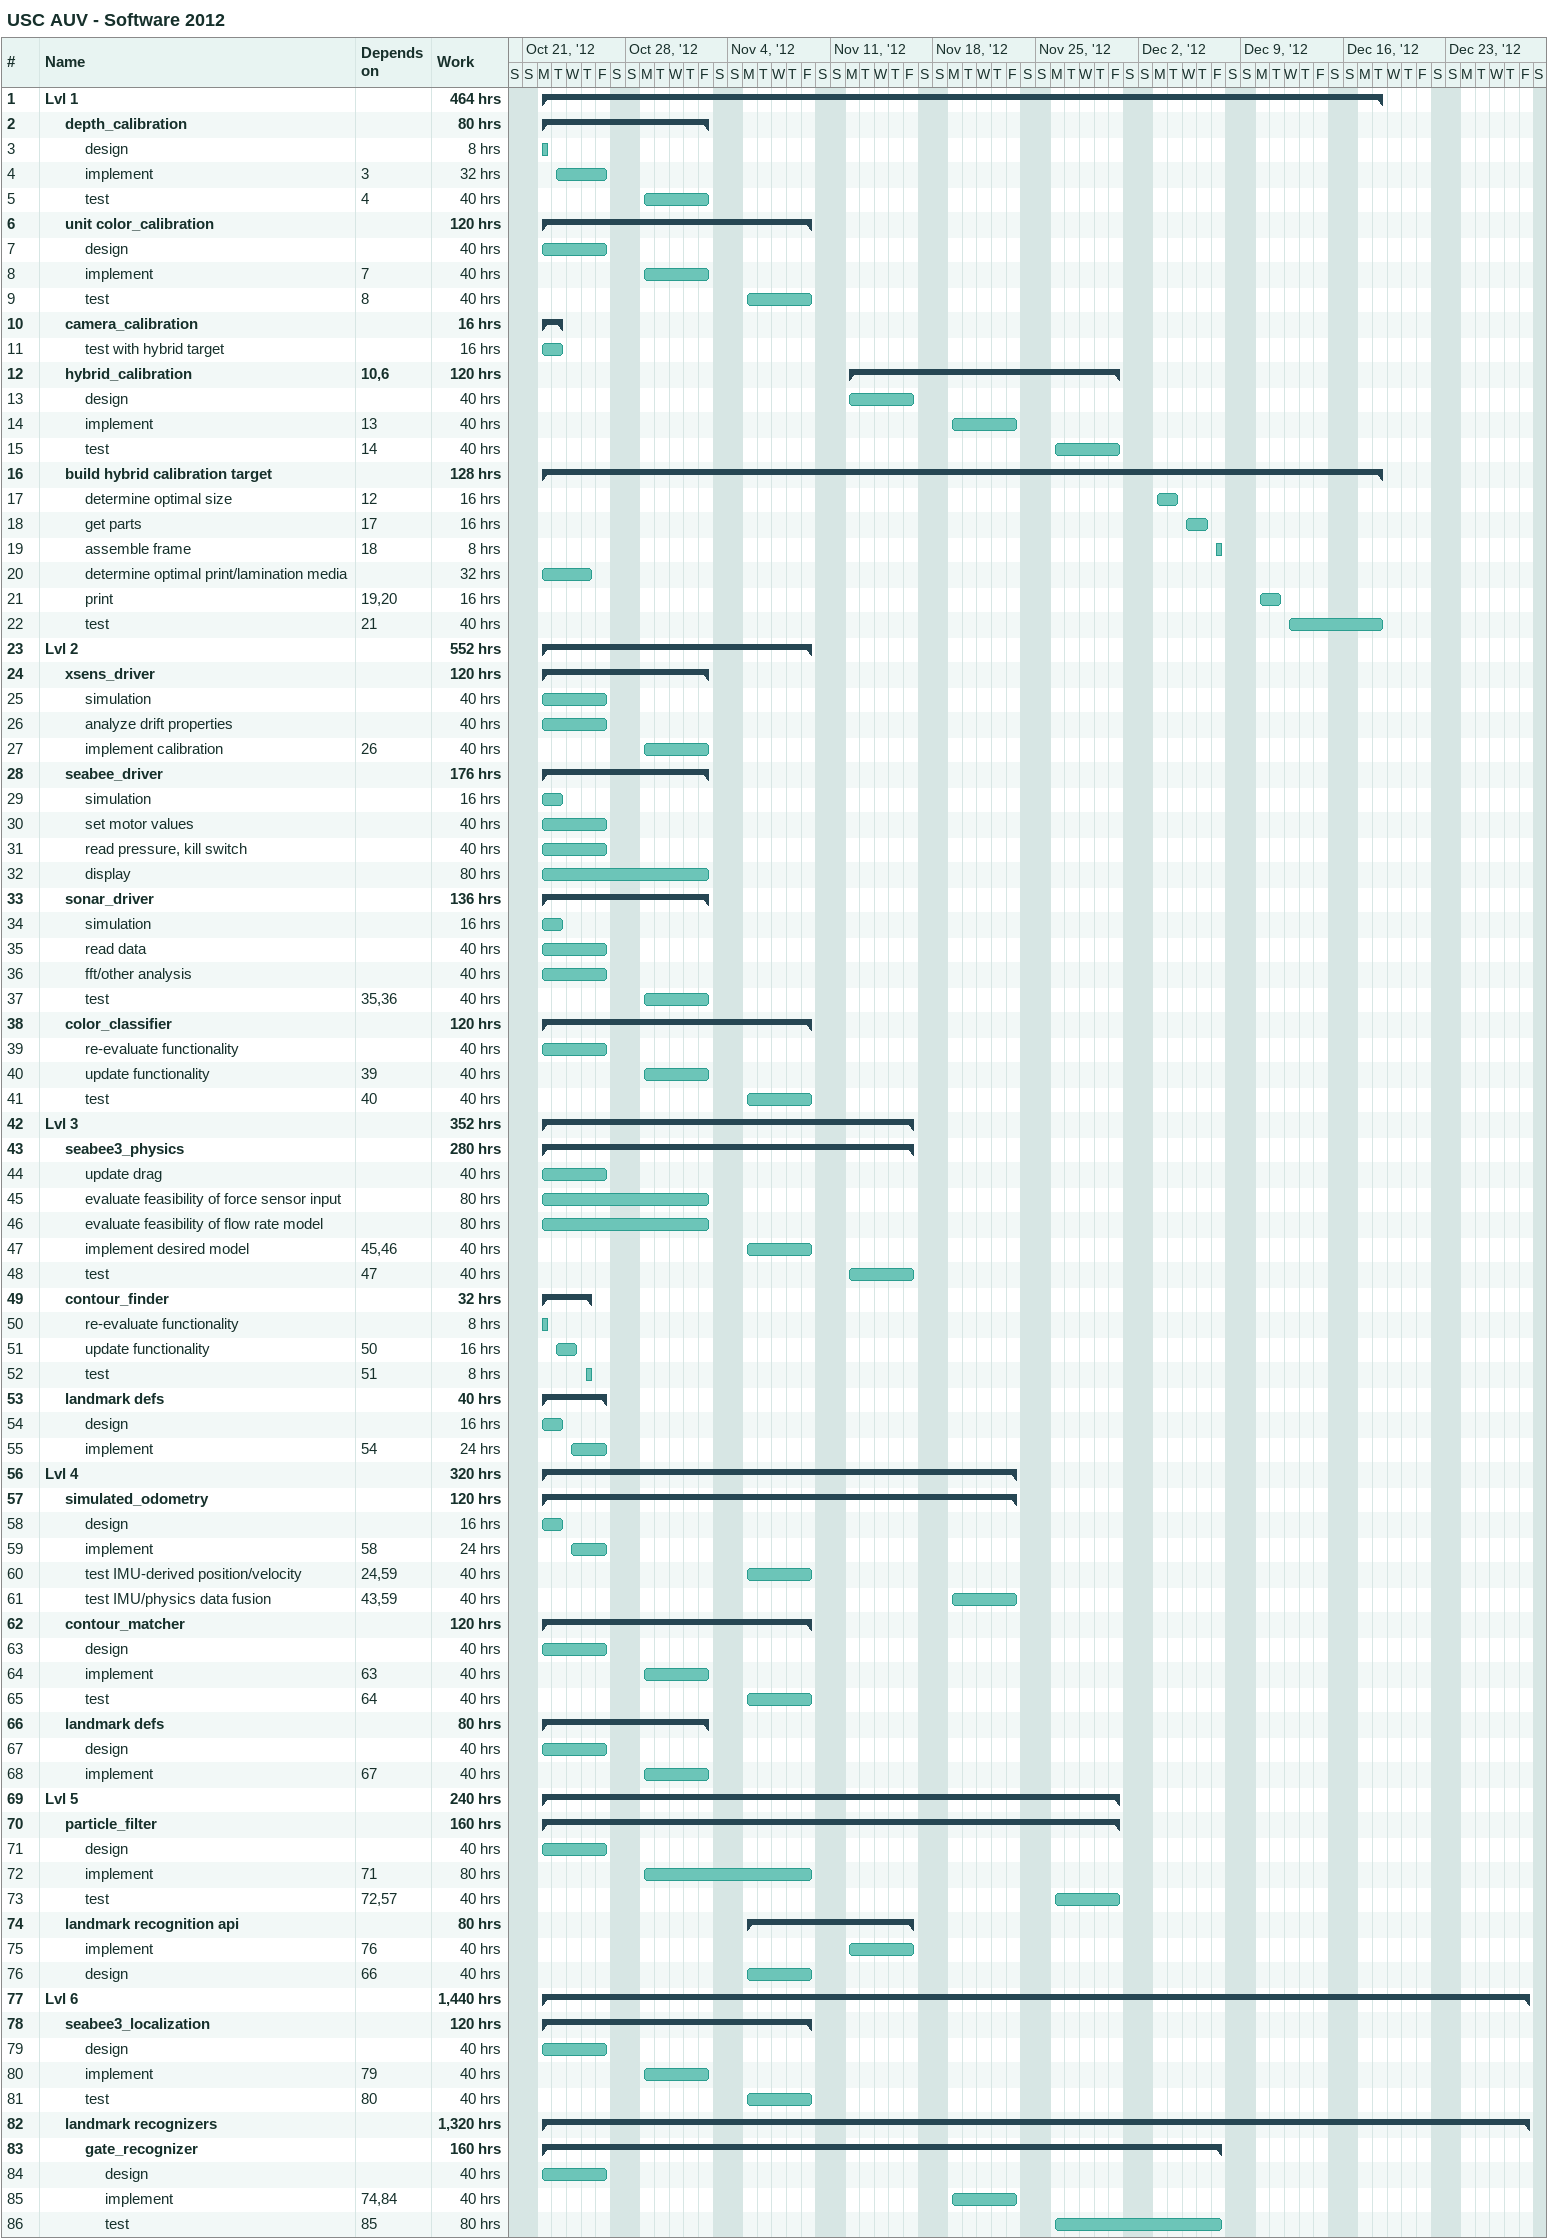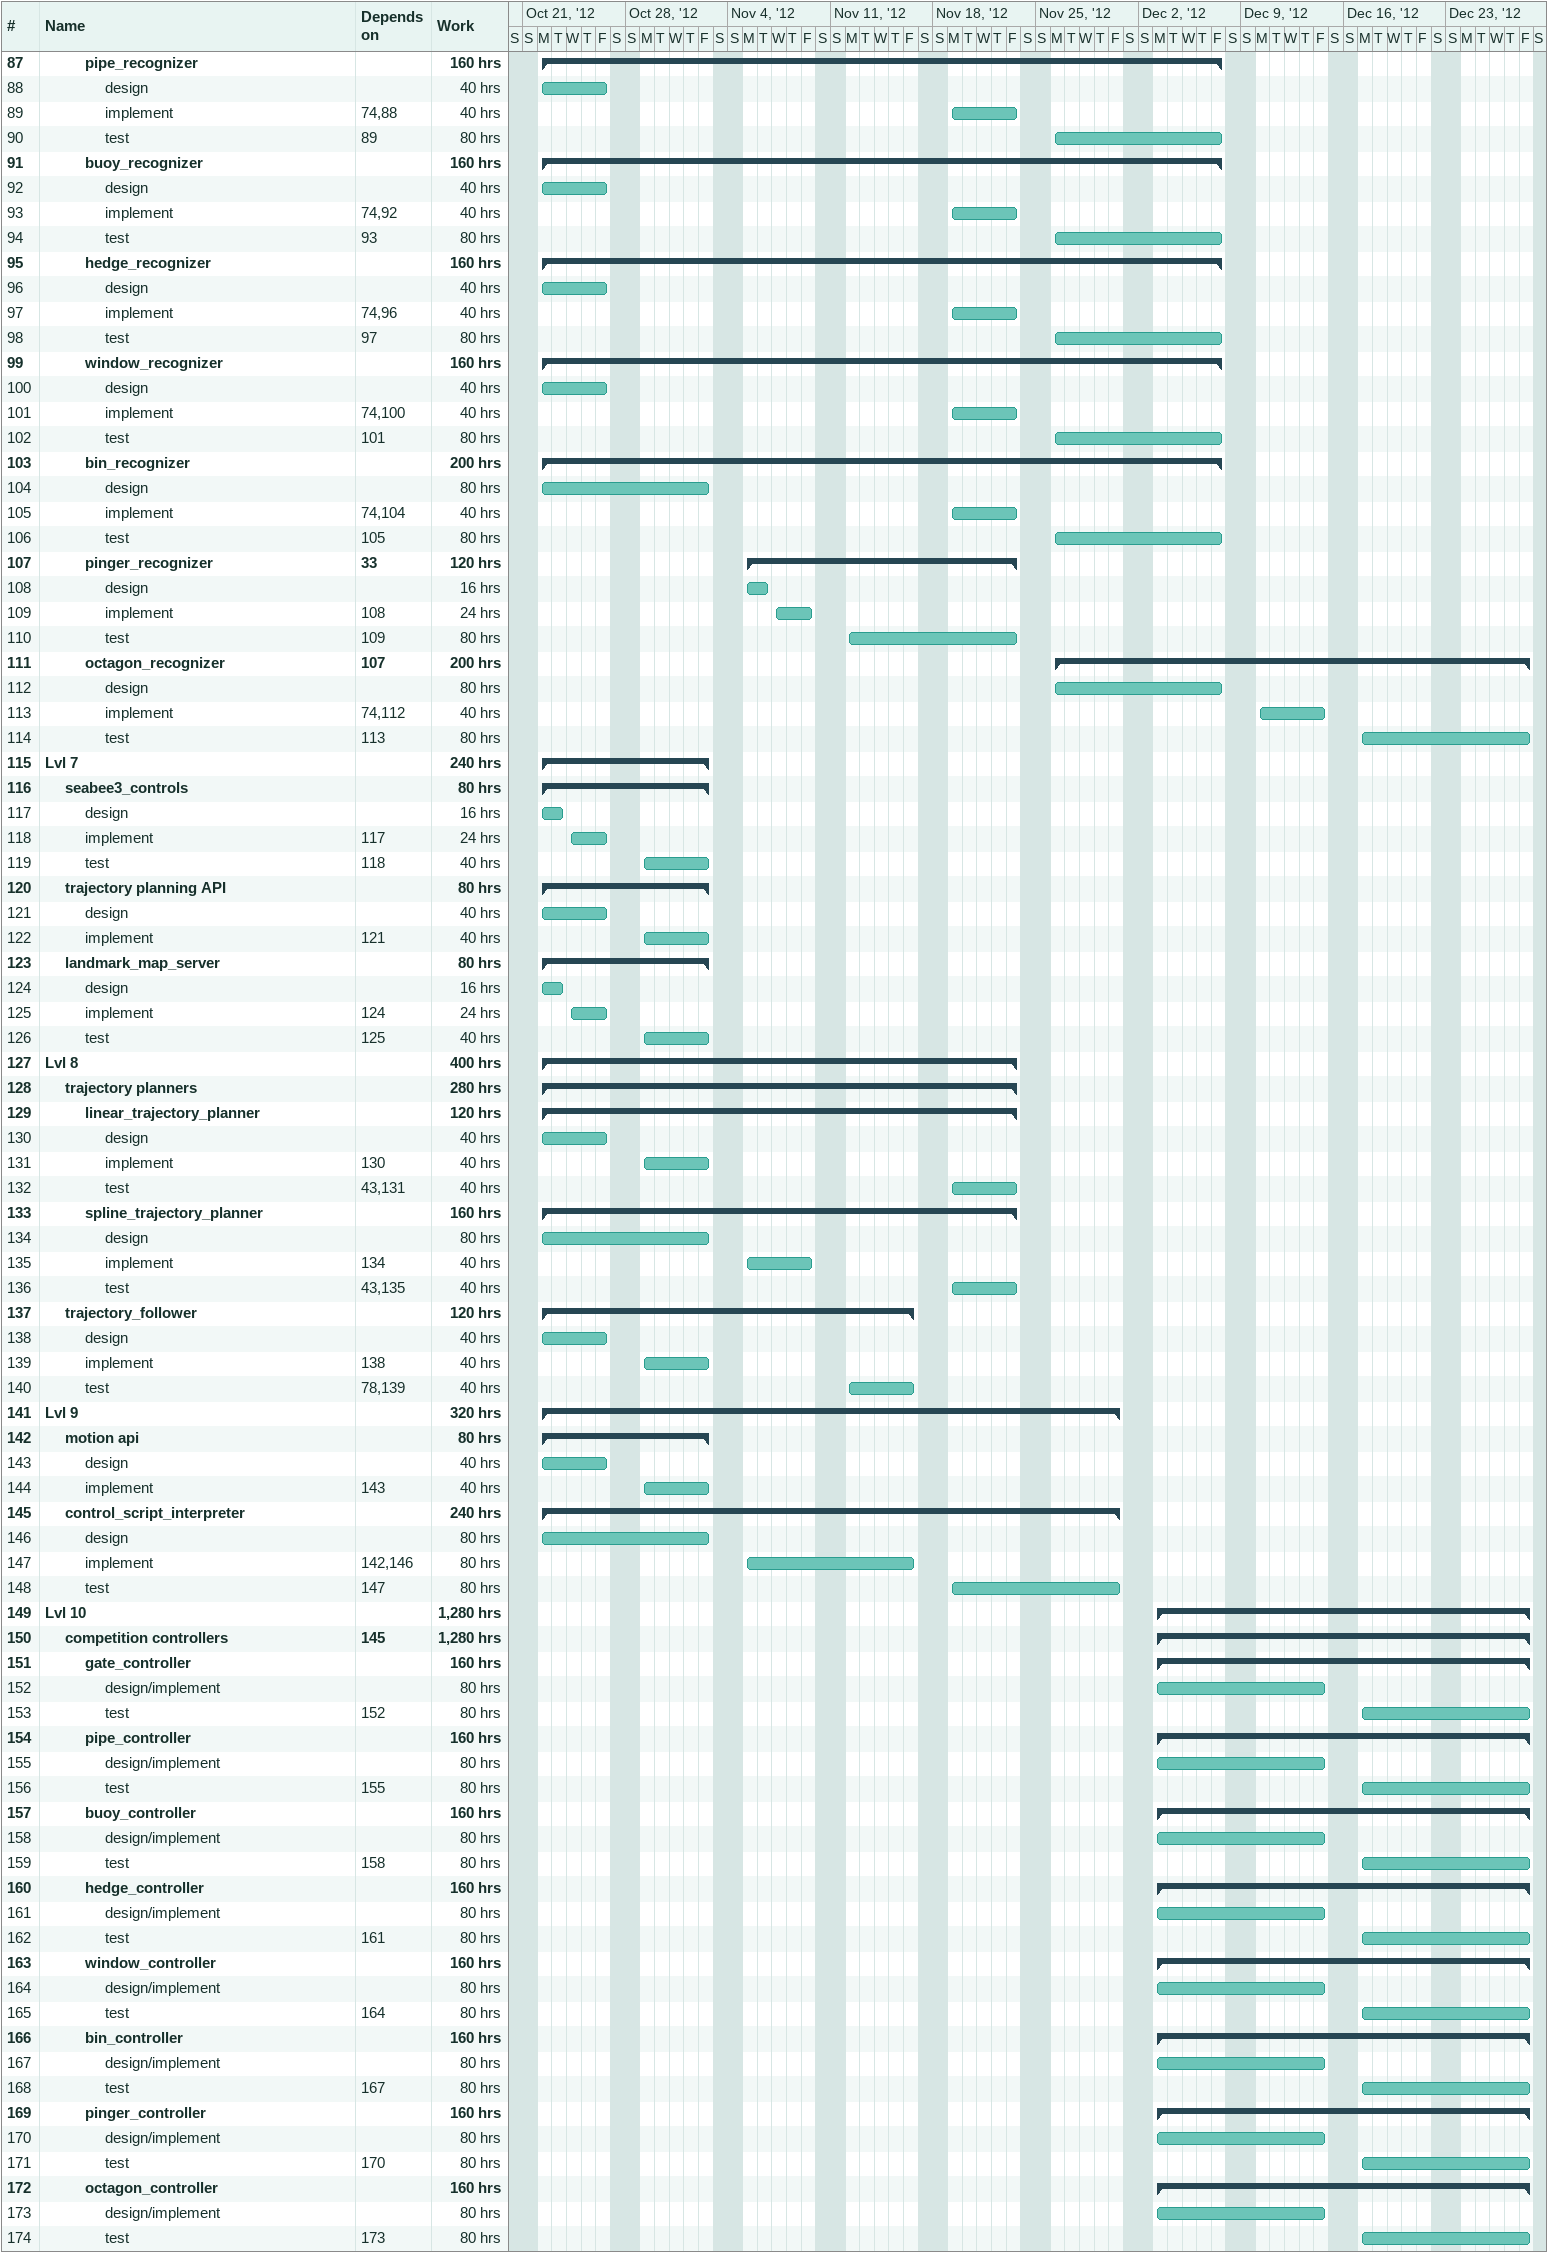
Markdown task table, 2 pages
USC AUV - Software 2012

| ID | Level | Task | Start | Finish | Predecessors | Work (h) |
|---|---|---|---|---|---|---|
| 1 | 1 | **Lvl 1** | 2012-10-22 | 2012-12-18 |  | 464 |
| 2 | 2 | **depth_calibration** | 2012-10-22 | 2012-11-02 |  | 80 |
| 3 | 3 | design | 2012-10-22 | 2012-10-22 |  | 8 |
| 4 | 3 | implement | 2012-10-23 | 2012-10-26 | 3 | 32 |
| 5 | 3 | test | 2012-10-29 | 2012-11-02 | 4 | 40 |
| 6 | 2 | **unit color_calibration** | 2012-10-22 | 2012-11-09 |  | 120 |
| 7 | 3 | design | 2012-10-22 | 2012-10-26 |  | 40 |
| 8 | 3 | implement | 2012-10-29 | 2012-11-02 | 7 | 40 |
| 9 | 3 | test | 2012-11-05 | 2012-11-09 | 8 | 40 |
| 10 | 2 | **camera_calibration** | 2012-10-22 | 2012-10-23 |  | 16 |
| 11 | 3 | test with hybrid target | 2012-10-22 | 2012-10-23 |  | 16 |
| 12 | 2 | **hybrid_calibration** | 2012-11-12 | 2012-11-30 | 10, 6 | 120 |
| 13 | 3 | design | 2012-11-12 | 2012-11-16 |  | 40 |
| 14 | 3 | implement | 2012-11-19 | 2012-11-23 | 13 | 40 |
| 15 | 3 | test | 2012-11-26 | 2012-11-30 | 14 | 40 |
| 16 | 2 | **build hybrid calibration target** | 2012-10-22 | 2012-12-18 |  | 128 |
| 17 | 3 | determine optimal size | 2012-12-03 | 2012-12-04 | 12 | 16 |
| 18 | 3 | get parts | 2012-12-05 | 2012-12-06 | 17 | 16 |
| 19 | 3 | assemble frame | 2012-12-07 | 2012-12-07 | 18 | 8 |
| 20 | 3 | determine optimal print/lamination media | 2012-10-22 | 2012-10-25 |  | 32 |
| 21 | 3 | print | 2012-12-10 | 2012-12-11 | 19, 20 | 16 |
| 22 | 3 | test | 2012-12-12 | 2012-12-18 | 21 | 40 |
| 23 | 1 | **Lvl 2** | 2012-10-22 | 2012-11-09 |  | 552 |
| 24 | 2 | **xsens_driver** | 2012-10-22 | 2012-11-02 |  | 120 |
| 25 | 3 | simulation | 2012-10-22 | 2012-10-26 |  | 40 |
| 26 | 3 | analyze drift properties | 2012-10-22 | 2012-10-26 |  | 40 |
| 27 | 3 | implement calibration | 2012-10-29 | 2012-11-02 | 26 | 40 |
| 28 | 2 | **seabee_driver** | 2012-10-22 | 2012-11-02 |  | 176 |
| 29 | 3 | simulation | 2012-10-22 | 2012-10-23 |  | 16 |
| 30 | 3 | set motor values | 2012-10-22 | 2012-10-26 |  | 40 |
| 31 | 3 | read pressure, kill switch | 2012-10-22 | 2012-10-26 |  | 40 |
| 32 | 3 | display | 2012-10-22 | 2012-11-02 |  | 80 |
| 33 | 2 | **sonar_driver** | 2012-10-22 | 2012-11-02 |  | 136 |
| 34 | 3 | simulation | 2012-10-22 | 2012-10-23 |  | 16 |
| 35 | 3 | read data | 2012-10-22 | 2012-10-26 |  | 40 |
| 36 | 3 | fft/other analysis | 2012-10-22 | 2012-10-26 |  | 40 |
| 37 | 3 | test | 2012-10-29 | 2012-11-02 | 35, 36 | 40 |
| 38 | 2 | **color_classifier** | 2012-10-22 | 2012-11-09 |  | 120 |
| 39 | 3 | re-evaluate functionality | 2012-10-22 | 2012-10-26 |  | 40 |
| 40 | 3 | update functionality | 2012-10-29 | 2012-11-02 | 39 | 40 |
| 41 | 3 | test | 2012-11-05 | 2012-11-09 | 40 | 40 |
| 42 | 1 | **Lvl 3** | 2012-10-22 | 2012-11-16 |  | 352 |
| 43 | 2 | **seabee3_physics** | 2012-10-22 | 2012-11-16 |  | 280 |
| 44 | 3 | update drag | 2012-10-22 | 2012-10-26 |  | 40 |
| 45 | 3 | evaluate feasibility of force sensor input | 2012-10-22 | 2012-11-02 |  | 80 |
| 46 | 3 | evaluate feasibility of flow rate model | 2012-10-22 | 2012-11-02 |  | 80 |
| 47 | 3 | implement desired model | 2012-11-05 | 2012-11-09 | 45, 46 | 40 |
| 48 | 3 | test | 2012-11-12 | 2012-11-16 | 47 | 40 |
| 49 | 2 | **contour_finder** | 2012-10-22 | 2012-10-25 |  | 32 |
| 50 | 3 | re-evaluate functionality | 2012-10-22 | 2012-10-22 |  | 8 |
| 51 | 3 | update functionality | 2012-10-23 | 2012-10-24 | 50 | 16 |
| 52 | 3 | test | 2012-10-25 | 2012-10-25 | 51 | 8 |
| 53 | 2 | **landmark defs** | 2012-10-22 | 2012-10-26 |  | 40 |
| 54 | 3 | design | 2012-10-22 | 2012-10-23 |  | 16 |
| 55 | 3 | implement | 2012-10-24 | 2012-10-26 | 54 | 24 |
| 56 | 1 | **Lvl 4** | 2012-10-22 | 2012-11-23 |  | 320 |
| 57 | 2 | **simulated_odometry** | 2012-10-22 | 2012-11-23 |  | 120 |
| 58 | 3 | design | 2012-10-22 | 2012-10-23 |  | 16 |
| 59 | 3 | implement | 2012-10-24 | 2012-10-26 | 58 | 24 |
| 60 | 3 | test IMU-derived position/velocity | 2012-11-05 | 2012-11-09 | 24, 59 | 40 |
| 61 | 3 | test IMU/physics data fusion | 2012-11-19 | 2012-11-23 | 43, 59 | 40 |
| 62 | 2 | **contour_matcher** | 2012-10-22 | 2012-11-09 |  | 120 |
| 63 | 3 | design | 2012-10-22 | 2012-10-26 |  | 40 |
| 64 | 3 | implement | 2012-10-29 | 2012-11-02 | 63 | 40 |
| 65 | 3 | test | 2012-11-05 | 2012-11-09 | 64 | 40 |
| 66 | 2 | **landmark defs** | 2012-10-22 | 2012-11-02 |  | 80 |
| 67 | 3 | design | 2012-10-22 | 2012-10-26 |  | 40 |
| 68 | 3 | implement | 2012-10-29 | 2012-11-02 | 67 | 40 |
| 69 | 1 | **Lvl 5** | 2012-10-22 | 2012-11-30 |  | 240 |
| 70 | 2 | **particle_filter** | 2012-10-22 | 2012-11-30 |  | 160 |
| 71 | 3 | design | 2012-10-22 | 2012-10-26 |  | 40 |
| 72 | 3 | implement | 2012-10-29 | 2012-11-09 | 71 | 80 |
| 73 | 3 | test | 2012-11-26 | 2012-11-30 | 72, 57 | 40 |
| 74 | 2 | **landmark recognition api** | 2012-11-05 | 2012-11-16 |  | 80 |
| 75 | 3 | implement | 2012-11-12 | 2012-11-16 | 76 | 40 |
| 76 | 3 | design | 2012-11-05 | 2012-11-09 | 66 | 40 |
| 77 | 1 | **Lvl 6** | 2012-10-22 | 2012-12-28 |  | 1440 |
| 78 | 2 | **seabee3_localization** | 2012-10-22 | 2012-11-09 |  | 120 |
| 79 | 3 | design | 2012-10-22 | 2012-10-26 |  | 40 |
| 80 | 3 | implement | 2012-10-29 | 2012-11-02 | 79 | 40 |
| 81 | 3 | test | 2012-11-05 | 2012-11-09 | 80 | 40 |
| 82 | 2 | **landmark recognizers** | 2012-10-22 | 2012-12-28 |  | 1320 |
| 83 | 3 | **gate_recognizer** | 2012-10-22 | 2012-12-07 |  | 160 |
| 84 | 4 | design | 2012-10-22 | 2012-10-26 |  | 40 |
| 85 | 4 | implement | 2012-11-19 | 2012-11-23 | 74, 84 | 40 |
| 86 | 4 | test | 2012-11-26 | 2012-12-07 | 85 | 80 |
| 87 | 3 | **pipe_recognizer** | 2012-10-22 | 2012-12-07 |  | 160 |
| 88 | 4 | design | 2012-10-22 | 2012-10-26 |  | 40 |
| 89 | 4 | implement | 2012-11-19 | 2012-11-23 | 74, 88 | 40 |
| 90 | 4 | test | 2012-11-26 | 2012-12-07 | 89 | 80 |
| 91 | 3 | **buoy_recognizer** | 2012-10-22 | 2012-12-07 |  | 160 |
| 92 | 4 | design | 2012-10-22 | 2012-10-26 |  | 40 |
| 93 | 4 | implement | 2012-11-19 | 2012-11-23 | 74, 92 | 40 |
| 94 | 4 | test | 2012-11-26 | 2012-12-07 | 93 | 80 |
| 95 | 3 | **hedge_recognizer** | 2012-10-22 | 2012-12-07 |  | 160 |
| 96 | 4 | design | 2012-10-22 | 2012-10-26 |  | 40 |
| 97 | 4 | implement | 2012-11-19 | 2012-11-23 | 74, 96 | 40 |
| 98 | 4 | test | 2012-11-26 | 2012-12-07 | 97 | 80 |
| 99 | 3 | **window_recognizer** | 2012-10-22 | 2012-12-07 |  | 160 |
| 100 | 4 | design | 2012-10-22 | 2012-10-26 |  | 40 |
| 101 | 4 | implement | 2012-11-19 | 2012-11-23 | 74, 100 | 40 |
| 102 | 4 | test | 2012-11-26 | 2012-12-07 | 101 | 80 |
| 103 | 3 | **bin_recognizer** | 2012-10-22 | 2012-12-07 |  | 200 |
| 104 | 4 | design | 2012-10-22 | 2012-11-02 |  | 80 |
| 105 | 4 | implement | 2012-11-19 | 2012-11-23 | 74, 104 | 40 |
| 106 | 4 | test | 2012-11-26 | 2012-12-07 | 105 | 80 |
| 107 | 3 | **pinger_recognizer** | 2012-11-05 | 2012-11-23 | 33 | 120 |
| 108 | 4 | design | 2012-11-05 | 2012-11-06 |  | 16 |
| 109 | 4 | implement | 2012-11-07 | 2012-11-09 | 108 | 24 |
| 110 | 4 | test | 2012-11-12 | 2012-11-23 | 109 | 80 |
| 111 | 3 | **octagon_recognizer** | 2012-11-26 | 2012-12-28 | 107 | 200 |
| 112 | 4 | design | 2012-11-26 | 2012-12-07 |  | 80 |
| 113 | 4 | implement | 2012-12-10 | 2012-12-14 | 74, 112 | 40 |
| 114 | 4 | test | 2012-12-17 | 2012-12-28 | 113 | 80 |
| 115 | 1 | **Lvl 7** | 2012-10-22 | 2012-11-02 |  | 240 |
| 116 | 2 | **seabee3_controls** | 2012-10-22 | 2012-11-02 |  | 80 |
| 117 | 3 | design | 2012-10-22 | 2012-10-23 |  | 16 |
| 118 | 3 | implement | 2012-10-24 | 2012-10-26 | 117 | 24 |
| 119 | 3 | test | 2012-10-29 | 2012-11-02 | 118 | 40 |
| 120 | 2 | **trajectory planning API** | 2012-10-22 | 2012-11-02 |  | 80 |
| 121 | 3 | design | 2012-10-22 | 2012-10-26 |  | 40 |
| 122 | 3 | implement | 2012-10-29 | 2012-11-02 | 121 | 40 |
| 123 | 2 | **landmark_map_server** | 2012-10-22 | 2012-11-02 |  | 80 |
| 124 | 3 | design | 2012-10-22 | 2012-10-23 |  | 16 |
| 125 | 3 | implement | 2012-10-24 | 2012-10-26 | 124 | 24 |
| 126 | 3 | test | 2012-10-29 | 2012-11-02 | 125 | 40 |
| 127 | 1 | **Lvl 8** | 2012-10-22 | 2012-11-23 |  | 400 |
| 128 | 2 | **trajectory planners** | 2012-10-22 | 2012-11-23 |  | 280 |
| 129 | 3 | **linear_trajectory_planner** | 2012-10-22 | 2012-11-23 |  | 120 |
| 130 | 4 | design | 2012-10-22 | 2012-10-26 |  | 40 |
| 131 | 4 | implement | 2012-10-29 | 2012-11-02 | 130 | 40 |
| 132 | 4 | test | 2012-11-19 | 2012-11-23 | 43, 131 | 40 |
| 133 | 3 | **spline_trajectory_planner** | 2012-10-22 | 2012-11-23 |  | 160 |
| 134 | 4 | design | 2012-10-22 | 2012-11-02 |  | 80 |
| 135 | 4 | implement | 2012-11-05 | 2012-11-09 | 134 | 40 |
| 136 | 4 | test | 2012-11-19 | 2012-11-23 | 43, 135 | 40 |
| 137 | 2 | **trajectory_follower** | 2012-10-22 | 2012-11-16 |  | 120 |
| 138 | 3 | design | 2012-10-22 | 2012-10-26 |  | 40 |
| 139 | 3 | implement | 2012-10-29 | 2012-11-02 | 138 | 40 |
| 140 | 3 | test | 2012-11-12 | 2012-11-16 | 78, 139 | 40 |
| 141 | 1 | **Lvl 9** | 2012-10-22 | 2012-11-30 |  | 320 |
| 142 | 2 | **motion api** | 2012-10-22 | 2012-11-02 |  | 80 |
| 143 | 3 | design | 2012-10-22 | 2012-10-26 |  | 40 |
| 144 | 3 | implement | 2012-10-29 | 2012-11-02 | 143 | 40 |
| 145 | 2 | **control_script_interpreter** | 2012-10-22 | 2012-11-30 |  | 240 |
| 146 | 3 | design | 2012-10-22 | 2012-11-02 |  | 80 |
| 147 | 3 | implement | 2012-11-05 | 2012-11-16 | 142, 146 | 80 |
| 148 | 3 | test | 2012-11-19 | 2012-11-30 | 147 | 80 |
| 149 | 1 | **Lvl 10** | 2012-12-03 | 2012-12-28 |  | 1280 |
| 150 | 2 | **competition controllers** | 2012-12-03 | 2012-12-28 | 145 | 1280 |
| 151 | 3 | **gate_controller** | 2012-12-03 | 2012-12-28 |  | 160 |
| 152 | 4 | design/implement | 2012-12-03 | 2012-12-14 |  | 80 |
| 153 | 4 | test | 2012-12-17 | 2012-12-28 | 152 | 80 |
| 154 | 3 | **pipe_controller** | 2012-12-03 | 2012-12-28 |  | 160 |
| 155 | 4 | design/implement | 2012-12-03 | 2012-12-14 |  | 80 |
| 156 | 4 | test | 2012-12-17 | 2012-12-28 | 155 | 80 |
| 157 | 3 | **buoy_controller** | 2012-12-03 | 2012-12-28 |  | 160 |
| 158 | 4 | design/implement | 2012-12-03 | 2012-12-14 |  | 80 |
| 159 | 4 | test | 2012-12-17 | 2012-12-28 | 158 | 80 |
| 160 | 3 | **hedge_controller** | 2012-12-03 | 2012-12-28 |  | 160 |
| 161 | 4 | design/implement | 2012-12-03 | 2012-12-14 |  | 80 |
| 162 | 4 | test | 2012-12-17 | 2012-12-28 | 161 | 80 |
| 163 | 3 | **window_controller** | 2012-12-03 | 2012-12-28 |  | 160 |
| 164 | 4 | design/implement | 2012-12-03 | 2012-12-14 |  | 80 |
| 165 | 4 | test | 2012-12-17 | 2012-12-28 | 164 | 80 |
| 166 | 3 | **bin_controller** | 2012-12-03 | 2012-12-28 |  | 160 |
| 167 | 4 | design/implement | 2012-12-03 | 2012-12-14 |  | 80 |
| 168 | 4 | test | 2012-12-17 | 2012-12-28 | 167 | 80 |
| 169 | 3 | **pinger_controller** | 2012-12-03 | 2012-12-28 |  | 160 |
| 170 | 4 | design/implement | 2012-12-03 | 2012-12-14 |  | 80 |
| 171 | 4 | test | 2012-12-17 | 2012-12-28 | 170 | 80 |
| 172 | 3 | **octagon_controller** | 2012-12-03 | 2012-12-28 |  | 160 |
| 173 | 4 | design/implement | 2012-12-03 | 2012-12-14 |  | 80 |
| 174 | 4 | test | 2012-12-17 | 2012-12-28 | 173 | 80 |
